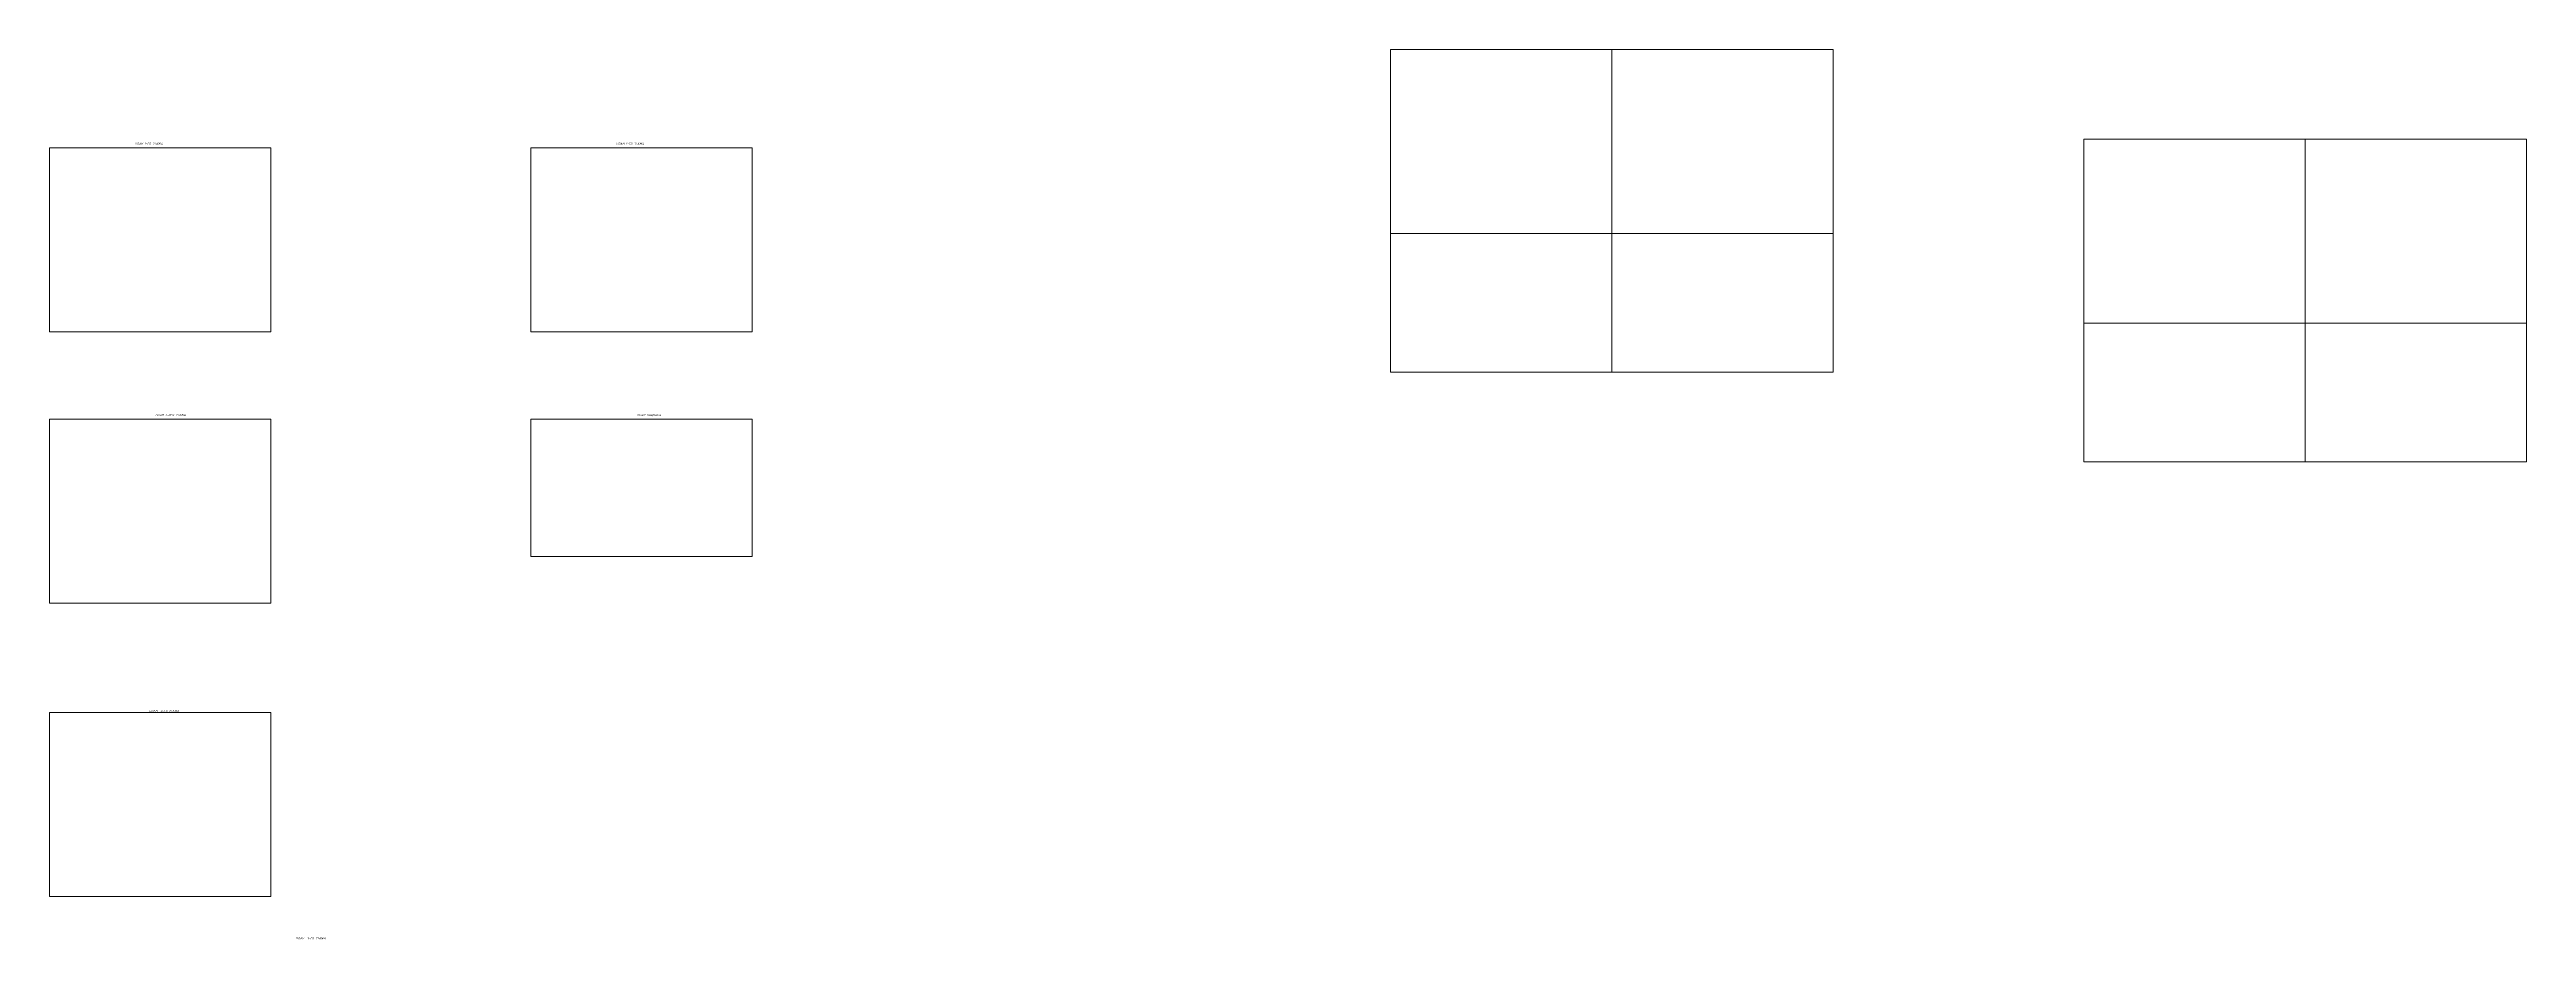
# Paper-space layout 'Лист1' of a CAD drawing. Header units: millimetres. Extents: x 1035 to 3955, y -1031 to 18.
import ezdxf

# ---------------------------------------------------------------- set-up
doc = ezdxf.new("R2010")
doc.units = ezdxf.units.MM
doc.layers.add('штриховки', color=86, linetype='Continuous', lineweight=20)
doc.styles.add('GOST-2.304_Type-B_italic', font='')
doc.styles.get('GOST-2.304_Type-B_italic').set_extended_font_data('GOST Common', italic=True)

psp = doc.layouts.new('Лист1')

# ---------------------------------------------------------------- texts
at = {"layer": 'штриховки', "char_height": 2.5, "attachment_point": 1, "style": 'GOST-2.304_Type-B_italic'}
for s, width, heights, insert in [('{\\C7;ПЛАН 1-ГО ЭТАЖА}', 40.876, [2.5], (1135.6, -91.7)), ('{\\C7;ПЛАН 1-ГО ЭТАЖА}', 40.876, [2.5], (1703.1, -91.7)), ('{\\C7;ПЛАН 2-ОГО ЭТАЖА}', 41.927, [0], (1160.1, -411.5)), ('{\\C7;ПЛАН ПОДВАЛА}', 41.927, [0], (1727.6, -411.5)), ('{\\C7;ПЛАН  3-ГО ЭТАЖА}', 41.927, [0], (1152.6, -760.4)), ('{\\C7;ПЛАН  3-ГО ЭТАЖА}', 41.927, [0], (1325.4, -1028.5))]:
    psp.add_mtext_dynamic_manual_height_columns(s, width=width, gutter_width=12.5, heights=heights, dxfattribs=dict(at, insert=insert))

# ---------------------------------------------------------------- viewports
at = {"layer": 'Defpoints'}
for center, size, view_center_point, view_height, status in [((2746.8, -90.4), (260.9, 216.954), (36789.9, 3258), 21695.363, 10), ((3007.8, -90.4), (260.9, 216.954), (68079, 3283), 21695.363, 7), ((3564, -196), (260.9, 216.954), (36789.9, 3258), 21695.363, 11), ((3824.9, -196), (260.9, 216.954), (68079, 3283), 21695.363, 14), ((2746.8, -280.6), (260.9, 163.45), (104456, 4319.7), 16345.043, 8), ((3007.8, -280.6), (260.9, 163.45), (131918.9, 4480.8), 16345.042, 9), ((3564, -386.2), (260.9, 163.45), (104456, 4319.7), 16345.043, 13), ((3824.9, -386.2), (260.9, 163.45), (131918.9, 4480.8), 16345.042, 12), ((1165.8, -526.1), (260.9, 216.954), (104679.4, 1982.6), 21695.363, 3), ((1733.3, -498.6), (260.9, 162.097), (104679.4, 4725.4), 16209.738, 5), ((1165.8, -871.9), (260.9, 216.954), (131361.5, 2481.2), 21695.362, 4)]:
    psp.add_viewport(center=center, size=size, view_center_point=view_center_point, view_height=view_height, status=status, dxfattribs=at)
psp.add_viewport(center=(1165.8, -206.4), size=(260.9, 216.954), view_center_point=(68079, 3283), view_height=21695.363, dxfattribs=at)
at = {"layer": 'Defpoints', "view_target_point": (68079, 3283)}
psp.add_viewport(center=(1733.3, -206.4), size=(260.9, 216.954), view_center_point=(0, 0), view_height=21695.363, status=6, dxfattribs=at)

doc.saveas('drawing.dxf')
